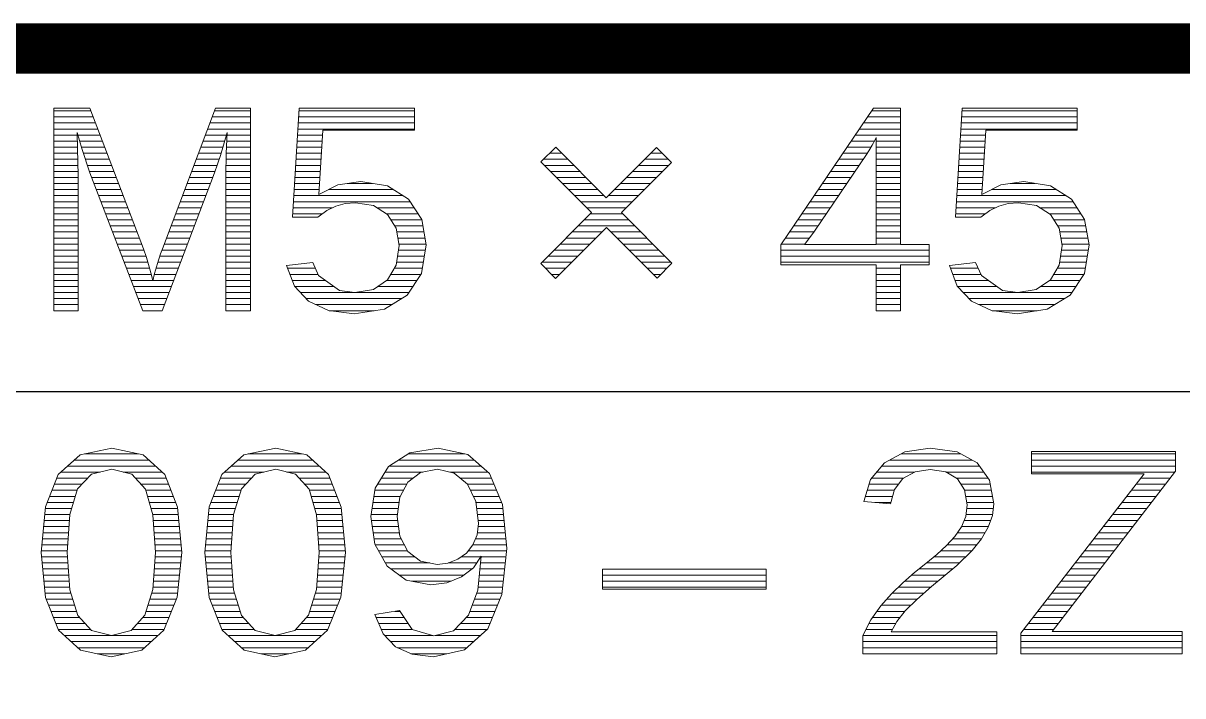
# Model space of a CAD drawing. Header units: millimetres. Extents: x 20 to 410, y 10 to 287.
# Drawn here: x 124.5 to 135.99, y 54.58 to 61.25 of the extents above; entities that cross this region are included whole.
import ezdxf

# ---------------------------------------------------------------- set-up
doc = ezdxf.new("R2010")
doc.units = ezdxf.units.MM
for name, color, linetype, lineweight in [('DUENN', 7, 'Continuous', 25), ('KANTEN', 7, 'Continuous', 50), ('TEXT', 7, 'Continuous', 13)]:
    doc.layers.add(name, color=color, linetype=linetype, lineweight=lineweight)

msp = doc.modelspace()

# ---------------------------------------------------------------- linework, layer by layer
at = {"layer": 'DUENN', "lineweight": 25}
msp.add_lwpolyline([(20, 57.6), (200, 57.6)], dxfattribs=at)
at = {"layer": 'KANTEN', "lineweight": 50, "const_width": 0.5}
msp.add_lwpolyline([(20, 10), (200, 10), (200, 61), (20, 61)], close=True, dxfattribs=at)
at = {"layer": 'TEXT', "lineweight": 13}
for p, q in [((124.803, 60.381), (125.17, 60.381)), ((124.803, 60.321), (125.193, 60.321)), ((126.373, 60.321), (126.754, 60.321)), ((126.396, 60.381), (126.754, 60.381)), ((127.23, 60.321), (128.376, 60.321)), ((127.234, 60.381), (128.376, 60.381)), ((132.867, 60.321), (133.194, 60.321)), ((132.908, 60.381), (133.194, 60.381)), ((133.798, 60.321), (134.944, 60.321)), ((133.801, 60.381), (134.944, 60.381)), ((124.803, 60.261), (125.216, 60.261)), ((126.35, 60.261), (126.754, 60.261)), ((127.226, 60.261), (128.376, 60.261)), ((132.826, 60.261), (133.194, 60.261)), ((133.794, 60.261), (134.944, 60.261)), ((124.803, 60.201), (125.239, 60.201)), ((124.803, 60.141), (125.036, 60.141)), ((125.042, 60.141), (125.262, 60.141)), ((126.305, 60.141), (126.515, 60.141)), ((126.328, 60.201), (126.754, 60.201)), ((126.521, 60.141), (126.754, 60.141)), ((127.219, 60.141), (127.466, 60.141)), ((127.222, 60.201), (128.376, 60.201)), ((132.745, 60.141), (133.194, 60.141)), ((132.785, 60.201), (133.194, 60.201)), ((133.787, 60.141), (134.034, 60.141)), ((133.79, 60.201), (134.944, 60.201)), ((124.803, 60.081), (125.037, 60.081)), ((124.803, 60.021), (125.039, 60.021)), ((125.06, 60.081), (125.285, 60.081)), ((125.079, 60.021), (125.308, 60.021)), ((126.26, 60.021), (126.48, 60.021)), ((126.283, 60.081), (126.497, 60.081)), ((126.515, 60.021), (126.754, 60.021)), ((126.518, 60.081), (126.754, 60.081)), ((127.211, 60.021), (127.459, 60.021)), ((127.215, 60.081), (127.462, 60.081)), ((129.778, 60.021), (129.779, 60.021)), ((132.663, 60.021), (132.9, 60.021)), ((132.704, 60.081), (132.933, 60.081)), ((132.952, 60.081), (133.194, 60.081)), ((132.952, 60.021), (133.194, 60.021)), ((133.779, 60.021), (134.027, 60.021)), ((133.783, 60.081), (134.03, 60.081)), ((124.803, 59.961), (125.04, 59.961)), ((124.803, 59.901), (125.042, 59.901)), ((125.098, 59.961), (125.331, 59.961)), ((125.118, 59.901), (125.354, 59.901)), ((126.215, 59.901), (126.443, 59.901)), ((126.237, 59.961), (126.462, 59.961)), ((126.511, 59.901), (126.754, 59.901)), ((126.513, 59.961), (126.754, 59.961)), ((127.204, 59.901), (127.451, 59.901)), ((127.207, 59.961), (127.455, 59.961)), ((129.656, 59.901), (129.898, 59.901)), ((129.717, 59.961), (129.839, 59.961)), ((130.658, 59.901), (130.894, 59.901)), ((130.718, 59.961), (130.834, 59.961)), ((132.582, 59.901), (132.825, 59.901)), ((132.623, 59.961), (132.865, 59.961)), ((132.952, 59.961), (133.194, 59.961)), ((132.952, 59.901), (133.194, 59.901)), ((133.772, 59.901), (134.019, 59.901)), ((133.775, 59.961), (134.023, 59.961)), ((124.803, 59.841), (125.043, 59.841)), ((124.803, 59.781), (125.044, 59.781)), ((125.138, 59.841), (125.377, 59.841)), ((125.157, 59.781), (125.4, 59.781)), ((126.17, 59.781), (126.401, 59.781)), ((126.192, 59.841), (126.422, 59.841)), ((126.51, 59.781), (126.754, 59.781)), ((126.511, 59.841), (126.754, 59.841)), ((127.196, 59.781), (127.444, 59.781)), ((127.2, 59.841), (127.448, 59.841)), ((129.665, 59.841), (129.958, 59.841)), ((129.725, 59.781), (130.017, 59.781)), ((130.538, 59.781), (130.836, 59.781)), ((130.598, 59.841), (130.897, 59.841)), ((132.5, 59.781), (132.743, 59.781)), ((132.541, 59.841), (132.784, 59.841)), ((132.952, 59.841), (133.194, 59.841)), ((132.952, 59.781), (133.194, 59.781)), ((133.764, 59.781), (134.012, 59.781)), ((133.768, 59.841), (134.016, 59.841)), ((124.803, 59.721), (125.045, 59.721)), ((124.803, 59.661), (125.045, 59.661)), ((125.18, 59.721), (125.423, 59.721)), ((125.203, 59.661), (125.446, 59.661)), ((126.124, 59.661), (126.356, 59.661)), ((126.147, 59.721), (126.379, 59.721)), ((126.509, 59.721), (126.754, 59.721)), ((126.509, 59.661), (126.754, 59.661)), ((127.189, 59.661), (127.437, 59.661)), ((127.193, 59.721), (127.44, 59.721)), ((127.711, 59.661), (127.96, 59.661)), ((129.785, 59.721), (130.077, 59.721)), ((129.845, 59.661), (130.136, 59.661)), ((130.419, 59.661), (130.715, 59.661)), ((130.479, 59.721), (130.776, 59.721)), ((132.419, 59.661), (132.662, 59.661)), ((132.46, 59.721), (132.703, 59.721)), ((132.952, 59.721), (133.194, 59.721)), ((132.952, 59.661), (133.194, 59.661)), ((133.757, 59.661), (134.005, 59.661)), ((133.761, 59.721), (134.008, 59.721)), ((134.279, 59.661), (134.528, 59.661)), ((124.803, 59.601), (125.045, 59.601)), ((124.803, 59.541), (125.045, 59.541)), ((125.226, 59.601), (125.469, 59.601)), ((125.249, 59.541), (125.492, 59.541)), ((126.079, 59.541), (126.311, 59.541)), ((126.102, 59.601), (126.334, 59.601)), ((126.509, 59.601), (126.754, 59.601)), ((126.509, 59.541), (126.754, 59.541)), ((127.181, 59.541), (128.262, 59.541)), ((127.185, 59.601), (127.433, 59.601)), ((127.526, 59.601), (128.167, 59.601)), ((129.905, 59.601), (130.196, 59.601)), ((129.965, 59.541), (130.255, 59.541)), ((130.299, 59.541), (130.595, 59.541)), ((130.359, 59.601), (130.655, 59.601)), ((132.337, 59.541), (132.58, 59.541)), ((132.378, 59.601), (132.621, 59.601)), ((132.952, 59.601), (133.194, 59.601)), ((132.952, 59.541), (133.194, 59.541)), ((133.749, 59.541), (134.83, 59.541)), ((133.753, 59.601), (134.001, 59.601)), ((134.094, 59.601), (134.735, 59.601)), ((124.803, 59.481), (125.045, 59.481)), ((124.803, 59.421), (125.045, 59.421)), ((125.272, 59.481), (125.515, 59.481)), ((125.295, 59.421), (125.538, 59.421)), ((126.034, 59.421), (126.265, 59.421)), ((126.057, 59.481), (126.288, 59.481)), ((126.509, 59.481), (126.754, 59.481)), ((126.509, 59.421), (126.754, 59.421)), ((127.174, 59.421), (127.564, 59.421)), ((127.178, 59.481), (128.334, 59.481)), ((128.003, 59.421), (128.373, 59.421)), ((130.025, 59.481), (130.534, 59.481)), ((130.085, 59.421), (130.474, 59.421)), ((132.256, 59.421), (132.499, 59.421)), ((132.297, 59.481), (132.54, 59.481)), ((132.952, 59.481), (133.194, 59.481)), ((132.952, 59.421), (133.194, 59.421)), ((133.742, 59.421), (134.132, 59.421)), ((133.746, 59.481), (134.902, 59.481)), ((134.571, 59.421), (134.941, 59.421)), ((124.803, 59.361), (125.045, 59.361)), ((124.803, 59.301), (125.045, 59.301)), ((125.318, 59.361), (125.561, 59.361)), ((125.341, 59.301), (125.584, 59.301)), ((125.989, 59.301), (126.22, 59.301)), ((126.011, 59.361), (126.243, 59.361)), ((126.509, 59.361), (126.754, 59.361)), ((126.509, 59.301), (126.754, 59.301)), ((127.17, 59.361), (127.465, 59.361)), ((128.098, 59.361), (128.413, 59.361)), ((128.143, 59.301), (128.45, 59.301)), ((130.059, 59.301), (130.5, 59.301)), ((130.119, 59.361), (130.44, 59.361)), ((132.174, 59.301), (132.417, 59.301)), ((132.215, 59.361), (132.458, 59.361)), ((132.952, 59.361), (133.194, 59.361)), ((132.952, 59.301), (133.194, 59.301)), ((133.738, 59.361), (134.033, 59.361)), ((134.666, 59.361), (134.981, 59.361)), ((134.711, 59.301), (135.018, 59.301)), ((124.803, 59.241), (125.045, 59.241)), ((124.803, 59.181), (125.045, 59.181)), ((125.364, 59.241), (125.607, 59.241)), ((125.387, 59.181), (125.631, 59.181)), ((125.944, 59.181), (126.174, 59.181)), ((125.966, 59.241), (126.197, 59.241)), ((126.509, 59.241), (126.754, 59.241)), ((126.509, 59.181), (126.754, 59.181)), ((128.183, 59.241), (128.46, 59.241)), ((128.203, 59.181), (128.471, 59.181)), ((129.939, 59.181), (130.235, 59.181)), ((129.999, 59.241), (130.56, 59.241)), ((130.325, 59.181), (130.62, 59.181)), ((132.093, 59.181), (132.335, 59.181)), ((132.134, 59.241), (132.377, 59.241)), ((132.952, 59.241), (133.194, 59.241)), ((132.952, 59.181), (133.194, 59.181)), ((134.751, 59.241), (135.028, 59.241)), ((134.771, 59.181), (135.039, 59.181)), ((124.803, 59.121), (125.045, 59.121)), ((124.803, 59.061), (125.045, 59.061)), ((125.41, 59.121), (125.654, 59.121)), ((125.433, 59.061), (125.677, 59.061)), ((125.898, 59.061), (126.129, 59.061)), ((125.921, 59.121), (126.152, 59.121)), ((126.509, 59.121), (126.754, 59.121)), ((126.509, 59.061), (126.754, 59.061)), ((128.214, 59.121), (128.481, 59.121)), ((128.224, 59.061), (128.492, 59.061)), ((129.819, 59.061), (130.115, 59.061)), ((129.879, 59.121), (130.175, 59.121)), ((130.385, 59.121), (130.68, 59.121)), ((130.445, 59.061), (130.74, 59.061)), ((132.011, 59.061), (132.246, 59.061)), ((132.052, 59.121), (132.292, 59.121)), ((132.952, 59.121), (133.194, 59.121)), ((132.952, 59.061), (133.194, 59.061)), ((134.782, 59.121), (135.049, 59.121)), ((134.792, 59.061), (135.06, 59.061)), ((124.803, 59.001), (125.045, 59.001)), ((124.803, 58.941), (125.045, 58.941)), ((125.456, 59.001), (125.699, 59.001)), ((125.479, 58.941), (125.718, 58.941)), ((125.855, 58.941), (126.083, 58.941)), ((125.876, 59.001), (126.106, 59.001)), ((126.509, 59.001), (126.754, 59.001)), ((126.509, 58.941), (126.754, 58.941)), ((128.21, 58.941), (128.474, 58.941)), ((128.219, 59.001), (128.484, 59.001)), ((129.699, 58.941), (129.994, 58.941)), ((129.759, 59.001), (130.054, 59.001)), ((130.505, 59.001), (130.8, 59.001)), ((130.565, 58.941), (130.86, 58.941)), ((132.006, 59.001), (133.476, 59.001)), ((132.006, 58.941), (133.476, 58.941)), ((134.778, 58.941), (135.042, 58.941)), ((134.787, 59.001), (135.052, 59.001)), ((124.803, 58.881), (125.045, 58.881)), ((125.502, 58.881), (125.736, 58.881)), ((125.836, 58.881), (126.06, 58.881)), ((126.509, 58.881), (126.754, 58.881)), ((128.201, 58.881), (128.464, 58.881)), ((129.639, 58.881), (129.934, 58.881)), ((130.624, 58.881), (130.92, 58.881)), ((132.006, 58.881), (133.476, 58.881)), ((134.769, 58.881), (135.032, 58.881)), ((124.803, 58.821), (125.045, 58.821)), ((124.803, 58.761), (125.045, 58.761)), ((125.526, 58.821), (125.753, 58.821)), ((125.549, 58.761), (125.769, 58.761)), ((125.8, 58.761), (126.015, 58.761)), ((125.818, 58.821), (126.038, 58.821)), ((126.509, 58.821), (126.754, 58.821)), ((126.509, 58.761), (126.754, 58.761)), ((127.12, 58.821), (127.394, 58.821)), ((127.143, 58.761), (127.42, 58.761)), ((128.143, 58.761), (128.44, 58.761)), ((128.178, 58.821), (128.454, 58.821)), ((129.675, 58.821), (129.874, 58.821)), ((129.733, 58.761), (129.814, 58.761)), ((130.684, 58.821), (130.878, 58.821)), ((130.744, 58.761), (130.82, 58.761)), ((132.952, 58.821), (133.194, 58.821)), ((132.952, 58.761), (133.194, 58.761)), ((133.688, 58.821), (133.962, 58.821)), ((133.711, 58.761), (133.988, 58.761)), ((134.711, 58.761), (135.008, 58.761)), ((134.746, 58.821), (135.022, 58.821)), ((124.803, 58.701), (125.045, 58.701)), ((124.803, 58.641), (125.045, 58.641)), ((125.572, 58.701), (125.783, 58.701)), ((125.595, 58.641), (125.969, 58.641)), ((125.785, 58.701), (125.992, 58.701)), ((126.509, 58.701), (126.754, 58.701)), ((126.509, 58.641), (126.754, 58.641)), ((127.165, 58.701), (127.492, 58.701)), ((127.189, 58.641), (127.576, 58.641)), ((128.014, 58.641), (128.362, 58.641)), ((128.104, 58.701), (128.401, 58.701)), ((132.952, 58.701), (133.194, 58.701)), ((132.952, 58.641), (133.194, 58.641)), ((133.733, 58.701), (134.06, 58.701)), ((133.757, 58.641), (134.144, 58.641)), ((134.582, 58.641), (134.93, 58.641)), ((134.672, 58.701), (134.969, 58.701)), ((124.803, 58.581), (125.045, 58.581)), ((124.803, 58.521), (125.045, 58.521)), ((125.618, 58.581), (125.947, 58.581)), ((125.641, 58.521), (125.924, 58.521)), ((126.509, 58.581), (126.754, 58.581)), ((126.509, 58.521), (126.754, 58.521)), ((127.246, 58.581), (127.784, 58.581)), ((127.302, 58.521), (128.251, 58.521)), ((127.789, 58.581), (128.322, 58.581)), ((132.952, 58.581), (133.194, 58.581)), ((132.952, 58.521), (133.194, 58.521)), ((133.814, 58.581), (134.352, 58.581)), ((133.87, 58.521), (134.819, 58.521)), ((134.357, 58.581), (134.89, 58.581)), ((124.803, 58.461), (125.045, 58.461)), ((124.803, 58.401), (125.045, 58.401)), ((125.664, 58.461), (125.901, 58.461)), ((125.687, 58.401), (125.878, 58.401)), ((126.509, 58.461), (126.754, 58.461)), ((126.509, 58.401), (126.754, 58.401)), ((127.398, 58.461), (128.152, 58.461)), ((127.533, 58.401), (127.977, 58.401)), ((132.952, 58.461), (133.194, 58.461)), ((132.952, 58.401), (133.194, 58.401)), ((133.966, 58.461), (134.72, 58.461)), ((134.101, 58.401), (134.545, 58.401)), ((125.007, 56.921), (125.743, 56.921)), ((125.109, 56.981), (125.642, 56.981)), ((126.629, 56.921), (127.365, 56.921)), ((126.731, 56.981), (127.263, 56.981)), ((128.222, 56.921), (128.967, 56.921)), ((128.316, 56.981), (128.875, 56.981)), ((133.086, 56.921), (133.902, 56.921)), ((133.198, 56.981), (133.791, 56.981)), ((134.49, 56.981), (135.918, 56.981)), ((134.49, 56.921), (135.918, 56.921)), ((124.872, 56.801), (125.263, 56.801)), ((124.939, 56.861), (125.809, 56.861)), ((125.491, 56.801), (125.875, 56.801)), ((126.494, 56.801), (126.885, 56.801)), ((126.561, 56.861), (127.431, 56.861)), ((127.113, 56.801), (127.497, 56.801)), ((128.087, 56.801), (128.459, 56.801)), ((128.129, 56.861), (129.036, 56.861)), ((128.729, 56.801), (129.105, 56.801)), ((132.957, 56.801), (133.333, 56.801)), ((133.007, 56.861), (133.976, 56.861)), ((133.643, 56.801), (134.018, 56.801)), ((134.49, 56.861), (135.918, 56.861)), ((134.49, 56.801), (135.912, 56.801)), ((124.808, 56.681), (125.082, 56.681)), ((124.831, 56.741), (125.139, 56.741)), ((125.613, 56.741), (125.917, 56.741)), ((125.667, 56.681), (125.94, 56.681)), ((126.43, 56.681), (126.704, 56.681)), ((126.453, 56.741), (126.761, 56.741)), ((127.235, 56.741), (127.539, 56.741)), ((127.289, 56.681), (127.562, 56.681)), ((128.012, 56.681), (128.3, 56.681)), ((128.049, 56.741), (128.363, 56.741)), ((128.831, 56.741), (129.139, 56.741)), ((128.901, 56.681), (129.164, 56.681)), ((132.881, 56.681), (133.173, 56.681)), ((132.907, 56.741), (133.225, 56.741)), ((133.744, 56.741), (134.061, 56.741)), ((133.791, 56.681), (134.082, 56.681)), ((135.528, 56.681), (135.819, 56.681)), ((135.575, 56.741), (135.866, 56.741)), ((124.761, 56.561), (125.017, 56.561)), ((124.784, 56.621), (125.035, 56.621)), ((125.714, 56.621), (125.963, 56.621)), ((125.732, 56.561), (125.987, 56.561)), ((126.383, 56.561), (126.639, 56.561)), ((126.406, 56.621), (126.657, 56.621)), ((127.336, 56.621), (127.585, 56.621)), ((127.354, 56.561), (127.609, 56.561)), ((127.976, 56.561), (128.235, 56.561)), ((127.985, 56.621), (128.268, 56.621)), ((128.93, 56.621), (129.189, 56.621)), ((128.96, 56.561), (129.214, 56.561)), ((132.845, 56.561), (133.113, 56.561)), ((132.863, 56.621), (133.13, 56.621)), ((133.829, 56.621), (134.093, 56.621)), ((133.839, 56.561), (134.103, 56.561)), ((135.436, 56.561), (135.727, 56.561)), ((135.482, 56.621), (135.773, 56.621)), ((124.718, 56.441), (124.981, 56.441)), ((124.737, 56.501), (124.999, 56.501)), ((125.75, 56.501), (126.01, 56.501)), ((125.768, 56.441), (126.031, 56.441)), ((126.34, 56.441), (126.602, 56.441)), ((126.359, 56.501), (126.621, 56.501)), ((127.372, 56.501), (127.632, 56.501)), ((127.39, 56.441), (127.652, 56.441)), ((127.957, 56.441), (128.216, 56.441)), ((127.966, 56.501), (128.224, 56.501)), ((128.986, 56.501), (129.239, 56.501)), ((128.993, 56.441), (129.252, 56.441)), ((132.938, 56.501), (133.096, 56.501)), ((133.848, 56.441), (134.111, 56.441)), ((133.849, 56.501), (134.114, 56.501)), ((135.343, 56.441), (135.634, 56.441)), ((135.389, 56.501), (135.681, 56.501)), ((124.707, 56.321), (124.958, 56.321)), ((124.713, 56.381), (124.963, 56.381)), ((125.785, 56.381), (126.036, 56.381)), ((125.79, 56.321), (126.042, 56.321)), ((126.329, 56.321), (126.58, 56.321)), ((126.335, 56.381), (126.584, 56.381)), ((127.407, 56.381), (127.658, 56.381)), ((127.412, 56.321), (127.664, 56.321)), ((127.947, 56.381), (128.208, 56.381)), ((127.95, 56.321), (128.21, 56.321)), ((129.001, 56.381), (129.258, 56.381)), ((129.009, 56.321), (129.264, 56.321)), ((133.822, 56.321), (134.086, 56.321)), ((133.841, 56.381), (134.104, 56.381)), ((135.25, 56.321), (135.542, 56.321)), ((135.296, 56.381), (135.588, 56.381)), ((124.696, 56.201), (124.95, 56.201)), ((124.702, 56.261), (124.954, 56.261)), ((125.794, 56.261), (126.047, 56.261)), ((125.798, 56.201), (126.053, 56.201)), ((126.318, 56.201), (126.572, 56.201)), ((126.323, 56.261), (126.576, 56.261)), ((127.416, 56.261), (127.669, 56.261)), ((127.42, 56.201), (127.675, 56.201)), ((127.959, 56.261), (128.218, 56.261)), ((127.968, 56.201), (128.227, 56.201)), ((129.001, 56.201), (129.276, 56.201)), ((129.009, 56.261), (129.27, 56.261)), ((133.757, 56.201), (134.032, 56.201)), ((133.797, 56.261), (134.065, 56.261)), ((135.157, 56.201), (135.45, 56.201)), ((135.204, 56.261), (135.496, 56.261)), ((124.685, 56.081), (124.942, 56.081)), ((124.69, 56.141), (124.946, 56.141)), ((125.802, 56.141), (126.059, 56.141)), ((125.806, 56.081), (126.064, 56.081)), ((126.307, 56.081), (126.564, 56.081)), ((126.312, 56.141), (126.568, 56.141)), ((127.424, 56.141), (127.681, 56.141)), ((127.428, 56.081), (127.686, 56.081)), ((127.977, 56.141), (128.244, 56.141)), ((127.987, 56.081), (128.276, 56.081)), ((128.957, 56.081), (129.288, 56.081)), ((128.983, 56.141), (129.282, 56.141)), ((133.656, 56.081), (133.95, 56.081)), ((133.711, 56.141), (133.997, 56.141)), ((135.065, 56.081), (135.357, 56.081)), ((135.111, 56.141), (135.403, 56.141)), ((124.679, 56.021), (124.938, 56.021)), ((124.682, 55.961), (124.94, 55.961)), ((125.808, 55.961), (126.067, 55.961)), ((125.81, 56.021), (126.07, 56.021)), ((126.301, 56.021), (126.56, 56.021)), ((126.304, 55.961), (126.562, 55.961)), ((127.43, 55.961), (127.689, 55.961)), ((127.432, 56.021), (127.692, 56.021)), ((128.021, 56.021), (128.308, 56.021)), ((128.055, 55.961), (128.382, 55.961)), ((128.84, 55.961), (129.033, 55.961)), ((128.91, 56.021), (129.289, 56.021)), ((129.037, 55.961), (129.283, 55.961)), ((133.523, 55.961), (133.838, 55.961)), ((133.591, 56.021), (133.901, 56.021)), ((134.972, 55.961), (135.265, 55.961)), ((135.018, 56.021), (135.311, 56.021)), ((124.688, 55.901), (124.944, 55.901)), ((124.693, 55.841), (124.948, 55.841)), ((125.8, 55.841), (126.055, 55.841)), ((125.804, 55.901), (126.061, 55.901)), ((126.309, 55.901), (126.566, 55.901)), ((126.315, 55.841), (126.57, 55.841)), ((127.422, 55.841), (127.677, 55.841)), ((127.426, 55.901), (127.683, 55.901)), ((128.089, 55.901), (128.529, 55.901)), ((128.146, 55.841), (128.946, 55.841)), ((128.711, 55.901), (128.993, 55.901)), ((129.025, 55.841), (129.27, 55.841)), ((129.031, 55.901), (129.277, 55.901)), ((133.375, 55.841), (133.708, 55.841)), ((133.449, 55.901), (133.776, 55.901)), ((134.879, 55.841), (135.172, 55.841)), ((134.926, 55.901), (135.218, 55.901)), ((124.699, 55.781), (124.953, 55.781)), ((124.705, 55.721), (124.957, 55.721)), ((125.791, 55.721), (126.043, 55.721)), ((125.795, 55.781), (126.049, 55.781)), ((126.321, 55.781), (126.574, 55.781)), ((126.327, 55.721), (126.579, 55.721)), ((127.413, 55.721), (127.665, 55.721)), ((127.417, 55.781), (127.671, 55.781)), ((128.228, 55.781), (128.867, 55.781)), ((128.348, 55.721), (128.74, 55.721)), ((129.013, 55.721), (129.258, 55.721)), ((129.019, 55.781), (129.264, 55.781)), ((130.24, 55.781), (131.86, 55.781)), ((130.24, 55.721), (131.86, 55.721)), ((133.234, 55.721), (133.566, 55.721)), ((133.303, 55.781), (133.637, 55.781)), ((134.786, 55.721), (135.08, 55.721)), ((134.833, 55.781), (135.126, 55.781)), ((124.711, 55.661), (124.961, 55.661)), ((125.787, 55.661), (126.037, 55.661)), ((126.333, 55.661), (126.583, 55.661)), ((127.408, 55.661), (127.659, 55.661)), ((129.007, 55.661), (129.252, 55.661)), ((130.24, 55.661), (131.86, 55.661)), ((133.17, 55.661), (133.495, 55.661)), ((134.74, 55.661), (135.034, 55.661)), ((124.717, 55.601), (124.973, 55.601)), ((124.728, 55.541), (124.991, 55.541)), ((125.755, 55.541), (126.019, 55.541)), ((125.773, 55.601), (126.031, 55.601)), ((126.339, 55.601), (126.595, 55.601)), ((126.35, 55.541), (126.613, 55.541)), ((127.377, 55.541), (127.641, 55.541)), ((127.395, 55.601), (127.653, 55.601)), ((128.97, 55.541), (129.225, 55.541)), ((128.992, 55.601), (129.246, 55.601)), ((133.055, 55.541), (133.356, 55.541)), ((133.109, 55.601), (133.425, 55.601)), ((134.647, 55.541), (134.941, 55.541)), ((134.694, 55.601), (134.987, 55.601)), ((124.752, 55.481), (125.01, 55.481)), ((124.776, 55.421), (125.028, 55.421)), ((125.718, 55.421), (125.97, 55.421)), ((125.736, 55.481), (125.995, 55.481)), ((126.374, 55.481), (126.632, 55.481)), ((126.398, 55.421), (126.65, 55.421)), ((127.34, 55.421), (127.592, 55.421)), ((127.358, 55.481), (127.617, 55.481)), ((128.183, 55.421), (128.235, 55.421)), ((128.925, 55.421), (129.175, 55.421)), ((128.948, 55.481), (129.2, 55.481)), ((132.958, 55.421), (133.237, 55.421)), ((133.002, 55.481), (133.296, 55.481)), ((134.555, 55.421), (134.849, 55.421)), ((134.601, 55.481), (134.895, 55.481)), ((124.8, 55.361), (125.057, 55.361)), ((124.824, 55.301), (125.112, 55.301)), ((125.633, 55.301), (125.921, 55.301)), ((125.686, 55.361), (125.946, 55.361)), ((126.422, 55.361), (126.679, 55.361)), ((126.446, 55.301), (126.734, 55.301)), ((127.255, 55.301), (127.543, 55.301)), ((127.308, 55.361), (127.568, 55.361)), ((127.998, 55.361), (128.275, 55.361)), ((128.024, 55.301), (128.314, 55.301)), ((128.833, 55.301), (129.125, 55.301)), ((128.89, 55.361), (129.15, 55.361)), ((132.88, 55.301), (133.147, 55.301)), ((132.916, 55.361), (133.19, 55.361)), ((134.462, 55.301), (134.756, 55.301)), ((134.508, 55.361), (134.802, 55.361)), ((124.849, 55.241), (125.167, 55.241)), ((124.91, 55.181), (125.372, 55.181)), ((125.375, 55.181), (125.834, 55.181)), ((125.579, 55.241), (125.896, 55.241)), ((126.47, 55.241), (126.789, 55.241)), ((126.532, 55.181), (126.994, 55.181)), ((126.997, 55.181), (127.456, 55.181)), ((127.201, 55.241), (127.518, 55.241)), ((128.049, 55.241), (128.353, 55.241)), ((128.084, 55.181), (128.559, 55.181)), ((128.581, 55.181), (129.028, 55.181)), ((128.776, 55.241), (129.094, 55.241)), ((132.819, 55.181), (134.148, 55.181)), ((132.85, 55.241), (133.114, 55.241)), ((134.386, 55.181), (135.984, 55.181)), ((134.415, 55.241), (134.71, 55.241)), ((124.976, 55.121), (125.768, 55.121)), ((125.042, 55.061), (125.701, 55.061)), ((126.598, 55.121), (127.389, 55.121)), ((126.664, 55.061), (127.323, 55.061)), ((128.141, 55.121), (128.963, 55.121)), ((128.208, 55.061), (128.897, 55.061)), ((132.819, 55.121), (134.148, 55.121)), ((132.819, 55.061), (134.148, 55.061)), ((134.386, 55.121), (135.984, 55.121)), ((134.386, 55.061), (135.984, 55.061)), ((125.233, 55.001), (125.509, 55.001)), ((126.855, 55.001), (127.131, 55.001)), ((128.342, 55.001), (128.699, 55.001)), ((132.819, 55.001), (134.148, 55.001)), ((134.386, 55.001), (135.984, 55.001))]:
    msp.add_line(p, q, dxfattribs=at)
for points in [[(126.509, 59.739), (126.512, 59.957), (126.522, 60.166), (126.456, 59.939), (126.397, 59.767), (125.878, 58.4), (125.687, 58.4), (125.162, 59.767), (125.082, 60.009), (125.035, 60.166), (125.039, 60.008), (125.045, 59.739), (125.045, 58.4), (124.803, 58.4), (124.803, 60.407), (125.16, 60.407), (125.694, 59.015), (125.722, 58.928), (125.749, 58.835), (125.771, 58.752), (125.784, 58.696), (125.802, 58.768), (125.832, 58.869), (125.862, 58.964), (125.881, 59.015), (126.405, 60.407), (126.754, 60.407), (126.754, 58.4), (126.509, 58.4), (126.509, 59.739)], [(128.446, 58.77), (128.304, 58.554), (128.079, 58.417), (127.781, 58.371), (127.527, 58.402), (127.328, 58.494), (127.187, 58.644), (127.11, 58.848), (127.369, 58.879), (127.426, 58.748), (127.634, 58.6), (127.787, 58.581), (127.971, 58.612), (128.11, 58.705), (128.197, 58.853), (128.226, 59.048), (128.197, 59.219), (128.109, 59.354), (127.971, 59.442), (127.792, 59.471), (127.692, 59.463), (127.598, 59.438), (127.509, 59.394), (127.419, 59.327), (127.168, 59.327), (127.235, 60.407), (128.376, 60.407), (128.376, 60.189), (127.469, 60.189), (127.43, 59.552), (127.617, 59.648), (127.845, 59.68), (128.111, 59.637), (128.317, 59.507), (128.449, 59.306), (128.493, 59.054), (128.446, 58.77)], [(133.194, 58.4), (132.952, 58.4), (132.952, 58.854), (132.006, 58.854), (132.006, 59.054), (132.925, 60.407), (133.194, 60.407), (133.194, 59.057), (133.476, 59.057), (133.476, 58.854), (133.194, 58.854), (133.194, 58.4)], [(135.061, 59.054), (135.014, 58.77), (134.872, 58.554), (134.647, 58.417), (134.349, 58.371), (134.095, 58.402), (133.896, 58.494), (133.755, 58.644), (133.678, 58.848), (133.937, 58.879), (133.994, 58.748), (134.202, 58.6), (134.354, 58.581), (134.538, 58.612), (134.678, 58.705), (134.765, 58.853), (134.794, 59.048), (134.765, 59.219), (134.677, 59.354), (134.539, 59.442), (134.36, 59.471), (134.26, 59.463), (134.166, 59.438), (134.076, 59.394), (133.987, 59.327), (133.736, 59.327), (133.803, 60.407), (134.944, 60.407), (134.944, 60.189), (134.037, 60.189), (133.998, 59.552), (134.185, 59.648), (134.413, 59.68), (134.679, 59.637), (134.885, 59.507), (135.017, 59.306), (135.061, 59.054)], [(132.94, 60.094), (132.912, 60.042), (132.879, 59.985), (132.857, 59.948), (132.342, 59.19), (132.265, 59.085), (132.243, 59.057), (132.952, 59.057), (132.952, 60.118), (132.94, 60.094)], [(130.132, 59.374), (129.63, 59.876), (129.779, 60.022), (130.277, 59.519), (130.776, 60.019), (130.925, 59.87), (130.427, 59.374), (130.928, 58.873), (130.782, 58.723), (130.28, 59.226), (129.773, 58.72), (129.628, 58.87), (130.132, 59.374)], [(125.675, 55.037), (125.371, 54.971), (125.068, 55.037), (124.851, 55.235), (124.721, 55.559), (124.678, 56.004), (124.72, 56.456), (124.846, 56.779), (125.064, 56.972), (125.38, 57.037), (125.688, 56.971), (125.903, 56.776), (126.029, 56.453), (126.072, 56.004), (126.027, 55.561), (125.894, 55.236), (125.675, 55.037)], [(127.516, 55.236), (127.297, 55.037), (126.993, 54.971), (126.69, 55.037), (126.473, 55.235), (126.343, 55.559), (126.299, 56.004), (126.342, 56.456), (126.468, 56.779), (126.686, 56.972), (127.002, 57.037), (127.31, 56.971), (127.525, 56.776), (127.651, 56.453), (127.694, 56.004), (127.649, 55.561), (127.516, 55.236)], [(129.244, 55.587), (129.103, 55.249), (128.874, 55.041), (128.565, 54.971), (128.354, 54.996), (128.188, 55.07), (128.067, 55.2), (127.986, 55.39), (128.23, 55.429), (128.354, 55.241), (128.569, 55.178), (128.765, 55.229), (128.911, 55.383), (129.004, 55.632), (129.038, 55.968), (128.961, 55.853), (128.843, 55.762), (128.698, 55.704), (128.539, 55.685), (128.296, 55.731), (128.106, 55.87), (127.985, 56.086), (127.944, 56.362), (127.988, 56.643), (128.121, 56.856), (128.332, 56.992), (128.612, 57.037), (128.906, 56.975), (129.119, 56.789), (129.248, 56.479), (129.291, 56.044), (129.244, 55.587)], [(132.819, 55), (132.819, 55.181), (132.899, 55.338), (132.996, 55.475), (133.103, 55.596), (133.216, 55.705), (133.331, 55.805), (133.444, 55.897), (133.552, 55.986), (133.649, 56.074), (133.731, 56.164), (133.796, 56.259), (133.839, 56.362), (133.853, 56.478), (133.828, 56.625), (133.756, 56.735), (133.64, 56.803), (133.487, 56.826), (133.337, 56.803), (133.217, 56.737), (133.133, 56.63), (133.092, 56.487), (132.83, 56.511), (132.895, 56.727), (133.034, 56.894), (133.235, 57.001), (133.487, 57.037), (133.755, 57.001), (133.953, 56.894), (134.075, 56.72), (134.116, 56.487), (134.103, 56.37), (134.062, 56.255), (133.996, 56.139), (133.904, 56.024), (133.75, 55.877), (133.501, 55.667), (133.354, 55.539), (133.24, 55.425), (133.157, 55.32), (133.101, 55.218), (134.148, 55.218), (134.148, 55), (132.819, 55)], [(135.984, 55), (134.386, 55), (134.386, 55.204), (135.608, 56.785), (134.49, 56.785), (134.49, 57.007), (135.918, 57.007), (135.918, 56.809), (134.695, 55.222), (135.984, 55.222), (135.984, 55)], [(125.578, 56.78), (125.38, 56.829), (125.177, 56.781), (125.04, 56.637), (124.963, 56.382), (124.937, 56.004), (124.963, 55.634), (125.041, 55.379), (125.177, 55.23), (125.374, 55.181), (125.57, 55.231), (125.706, 55.383), (125.785, 55.639), (125.811, 56.004), (125.786, 56.378), (125.711, 56.633), (125.578, 56.78)], [(127.333, 56.633), (127.2, 56.78), (127.002, 56.829), (126.799, 56.781), (126.662, 56.637), (126.585, 56.382), (126.559, 56.004), (126.585, 55.634), (126.663, 55.379), (126.799, 55.23), (126.996, 55.181), (127.192, 55.231), (127.328, 55.383), (127.407, 55.639), (127.433, 56.004), (127.408, 56.378), (127.333, 56.633)], [(128.985, 56.51), (128.901, 56.681), (128.771, 56.792), (128.604, 56.829), (128.438, 56.797), (128.312, 56.703), (128.232, 56.554), (128.205, 56.362), (128.232, 56.165), (128.312, 56.014), (128.437, 55.919), (128.601, 55.887), (128.708, 55.9), (128.807, 55.938), (128.892, 55.999), (128.957, 56.081), (128.999, 56.18), (129.012, 56.292), (128.985, 56.51)], [(130.24, 55.642), (130.24, 55.838), (131.86, 55.838), (131.86, 55.642), (130.24, 55.642)]]:
    msp.add_lwpolyline(points, close=True, dxfattribs=at)

doc.saveas('drawing.dxf')
